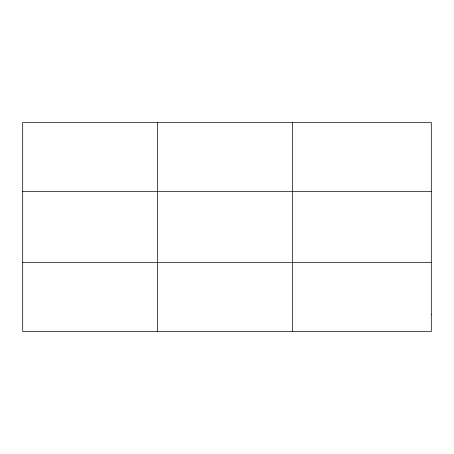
<?xml version="1.0" encoding="UTF-8"?>
<svg xmlns="http://www.w3.org/2000/svg" width="454" height="454" viewBox="0 0 454 454"><rect width="100%" height="100%" fill="white"/><g stroke="black" fill="none" stroke-linecap="round" stroke-linejoin="round"><path stroke-width="0.68" d="M157.538 331.539L157.538 122.461M292.376 331.539L292.376 122.461M22.7 191.457L431.3 191.457M22.7 262.543L431.3 262.543M431.3 314.293L431.3 331.539L22.7 331.539L22.7 122.461L431.3 122.461L431.3 314.293"/></g></svg>
